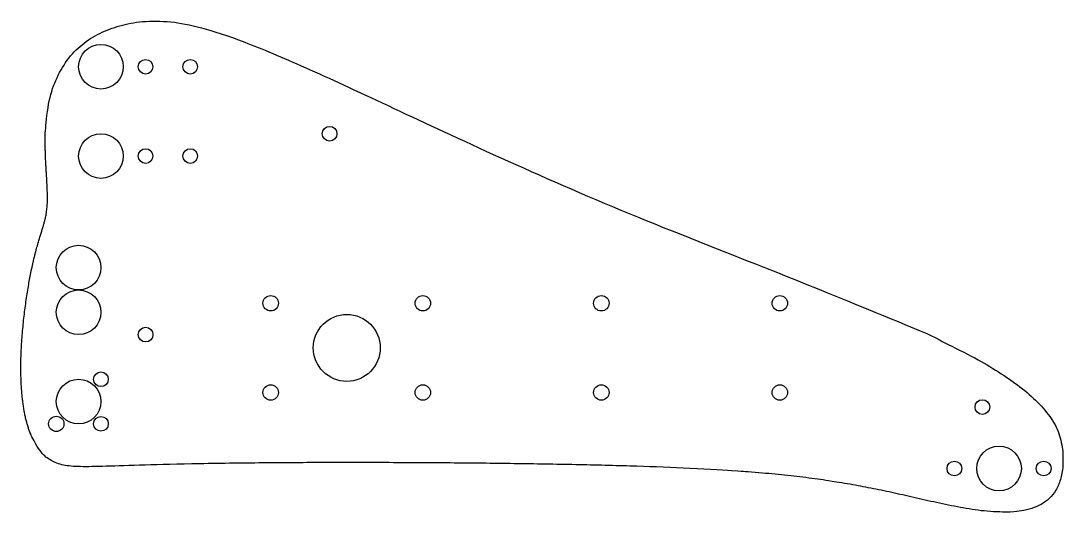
# Model space of a CAD drawing. Header units: inches. Extents: x -0.6 to 11, y -7 to -1.5.
import ezdxf

# ---------------------------------------------------------------- set-up
doc = ezdxf.new("R2010")
doc.units = ezdxf.units.IN
doc.header["$MEASUREMENT"] = 0

msp = doc.modelspace()

# ---------------------------------------------------------------- linework, layer by layer
for centre, radius in [((0.25, -2), 0.25), ((0.75, -2), 0.082), ((1.25, -2), 0.082), ((2.812, -2.75), 0.0825), ((0.25, -3), 0.25), ((0.75, -3), 0.082), ((1.25, -3), 0.082), ((0, -4.25), 0.25), ((0, -4.75), 0.25), ((2.152, -4.649), 0.0865), ((3.856, -4.649), 0.0865), ((5.856, -4.649), 0.0865), ((7.856, -4.649), 0.0865), ((3.004, -5.149), 0.375), ((0.75, -5), 0.0825), ((0.25, -5.5), 0.0825), ((0, -5.75), 0.25), ((2.152, -5.649), 0.0865), ((3.856, -5.649), 0.0865), ((5.856, -5.649), 0.0865), ((7.856, -5.649), 0.0865), ((10.125, -5.812), 0.0825), ((-0.25, -6), 0.086), ((0.25, -6), 0.0825), ((10.312, -6.5), 0.25), ((9.812, -6.5), 0.0825), ((10.812, -6.5), 0.0825)]:
    msp.add_circle(centre, radius)
msp.add_open_spline([(11.024, -6.285), (10.938, -5.293), (6.625, -4.125), (1.75, -1.438), (0.75, -1.438), (-0.061, -1.632), (-0.5, -2.5), (-0.25, -3.75), (-0.5, -3.75), (-0.812, -6), (-0.25, -6.583), (0.127, -6.425), (4.716, -6.425), (8.215, -6.5), (9.25, -6.781), (11.111, -7.277), (11.024, -6.285)], degree=4)

doc.saveas('drawing.dxf')
